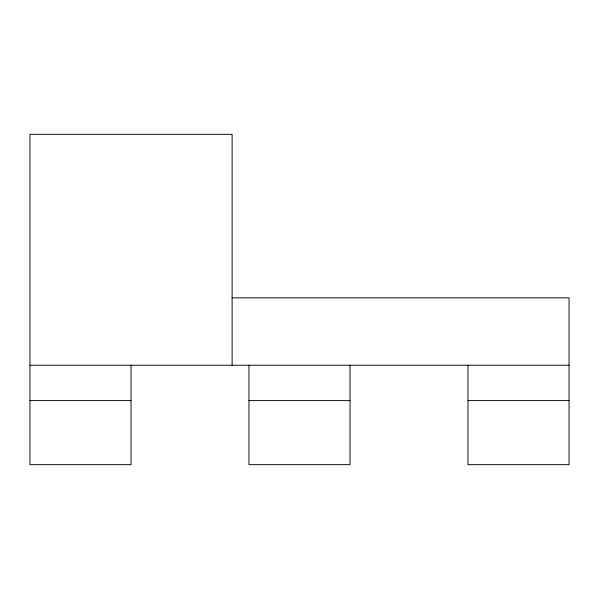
<?xml version="1.0" encoding="UTF-8"?>
<svg xmlns="http://www.w3.org/2000/svg" width="599" height="599" viewBox="0 0 599 599"><rect width="100%" height="100%" fill="white"/><g stroke="black" fill="none" stroke-linecap="round" stroke-linejoin="round"><path stroke-width="0.9" d="M232.113 297.845L569.05 297.845L569.05 464.659L467.969 464.659L467.969 365.233M29.95 365.233L569.05 365.233M29.95 400.611L131.031 400.611M248.959 400.611L350.041 400.611M467.969 400.611L569.05 400.611M350.041 365.233L350.041 464.659L248.959 464.659L248.959 365.233M232.113 365.233L232.113 134.341L29.95 134.341L29.95 464.659L131.031 464.659L131.031 365.233"/></g></svg>
